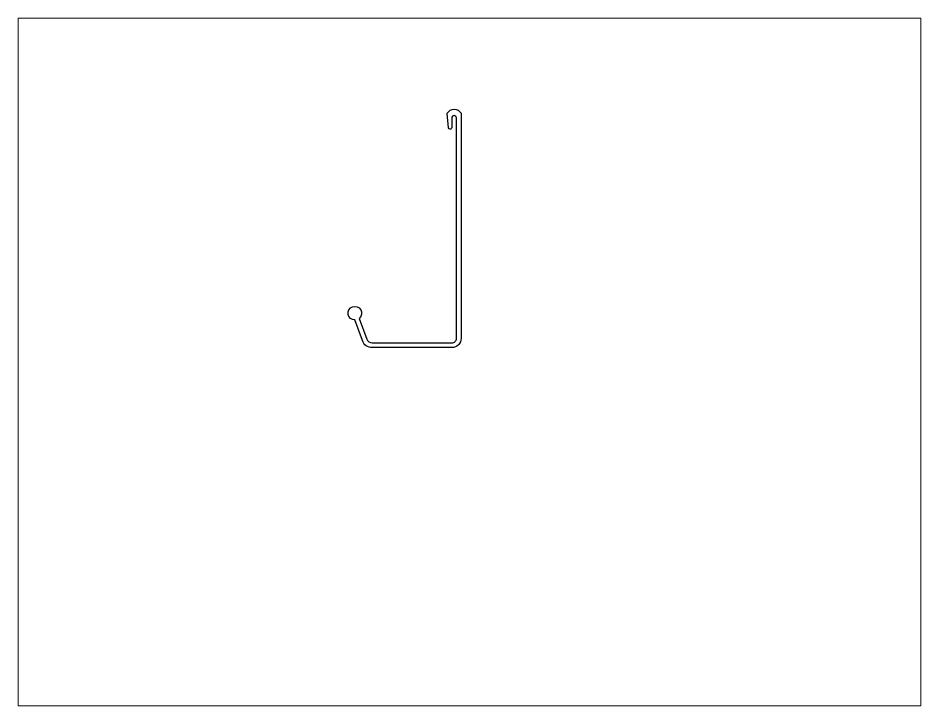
# Paper-space layout 'Layout1' of a CAD drawing. Extents: x 27 to 240, y 20 to 183.
# The model-space entities are those that its viewports show. They can reach past a viewport. Long polylines and large blocks are cut down to what shows.
import ezdxf

# ---------------------------------------------------------------- set-up
doc = ezdxf.new("R2010")
doc.units = 0
doc.header["$LTSCALE"] = 15
doc.layers.get('0').update_dxf_attribs({"linetype": 'CONTINUOUS'})

msp = doc.modelspace()

# ---------------------------------------------------------------- linework, layer by layer
at = {"color": 0, "ltscale": 0.05}
msp.add_lwpolyline([(186.93, 236.42), (186.93, 140.46, -0.414214), (182.93, 136.46), (148.97, 136.46, -0.315299), (144.74, 139.42), (141.52, 148.26, -5.622132), (143.4, 148.95), (146.62, 140.11, 0.315299), (148.97, 138.46), (182.93, 138.46, 0.414214), (184.93, 140.46), (184.93, 234.56, 0.414214), (183.93, 235.56, 0.414214), (182.93, 234.56), (182.93, 230.41, -0.414214), (182.28, 229.76), (182.22, 229.76, -0.385314), (181.57, 230.35), (180.97, 236.41, -0.177732), (181.05, 236.75, -0.530821), (186.85, 236.7, -0.147477)], format="xyb", close=True, dxfattribs=at)

psp = doc.layouts.get("Layout1")

# ---------------------------------------------------------------- viewports
at = {"layer": '0', "color": 0, "linetype": 'BYBLOCK', "ltscale": 0.05}
psp.add_viewport(center=(133.35, 101.6), size=(213.36, 162.56), view_center_point=(190.51, 130.3), view_height=293.8955, dxfattribs=at)

doc.saveas('drawing.dxf')
